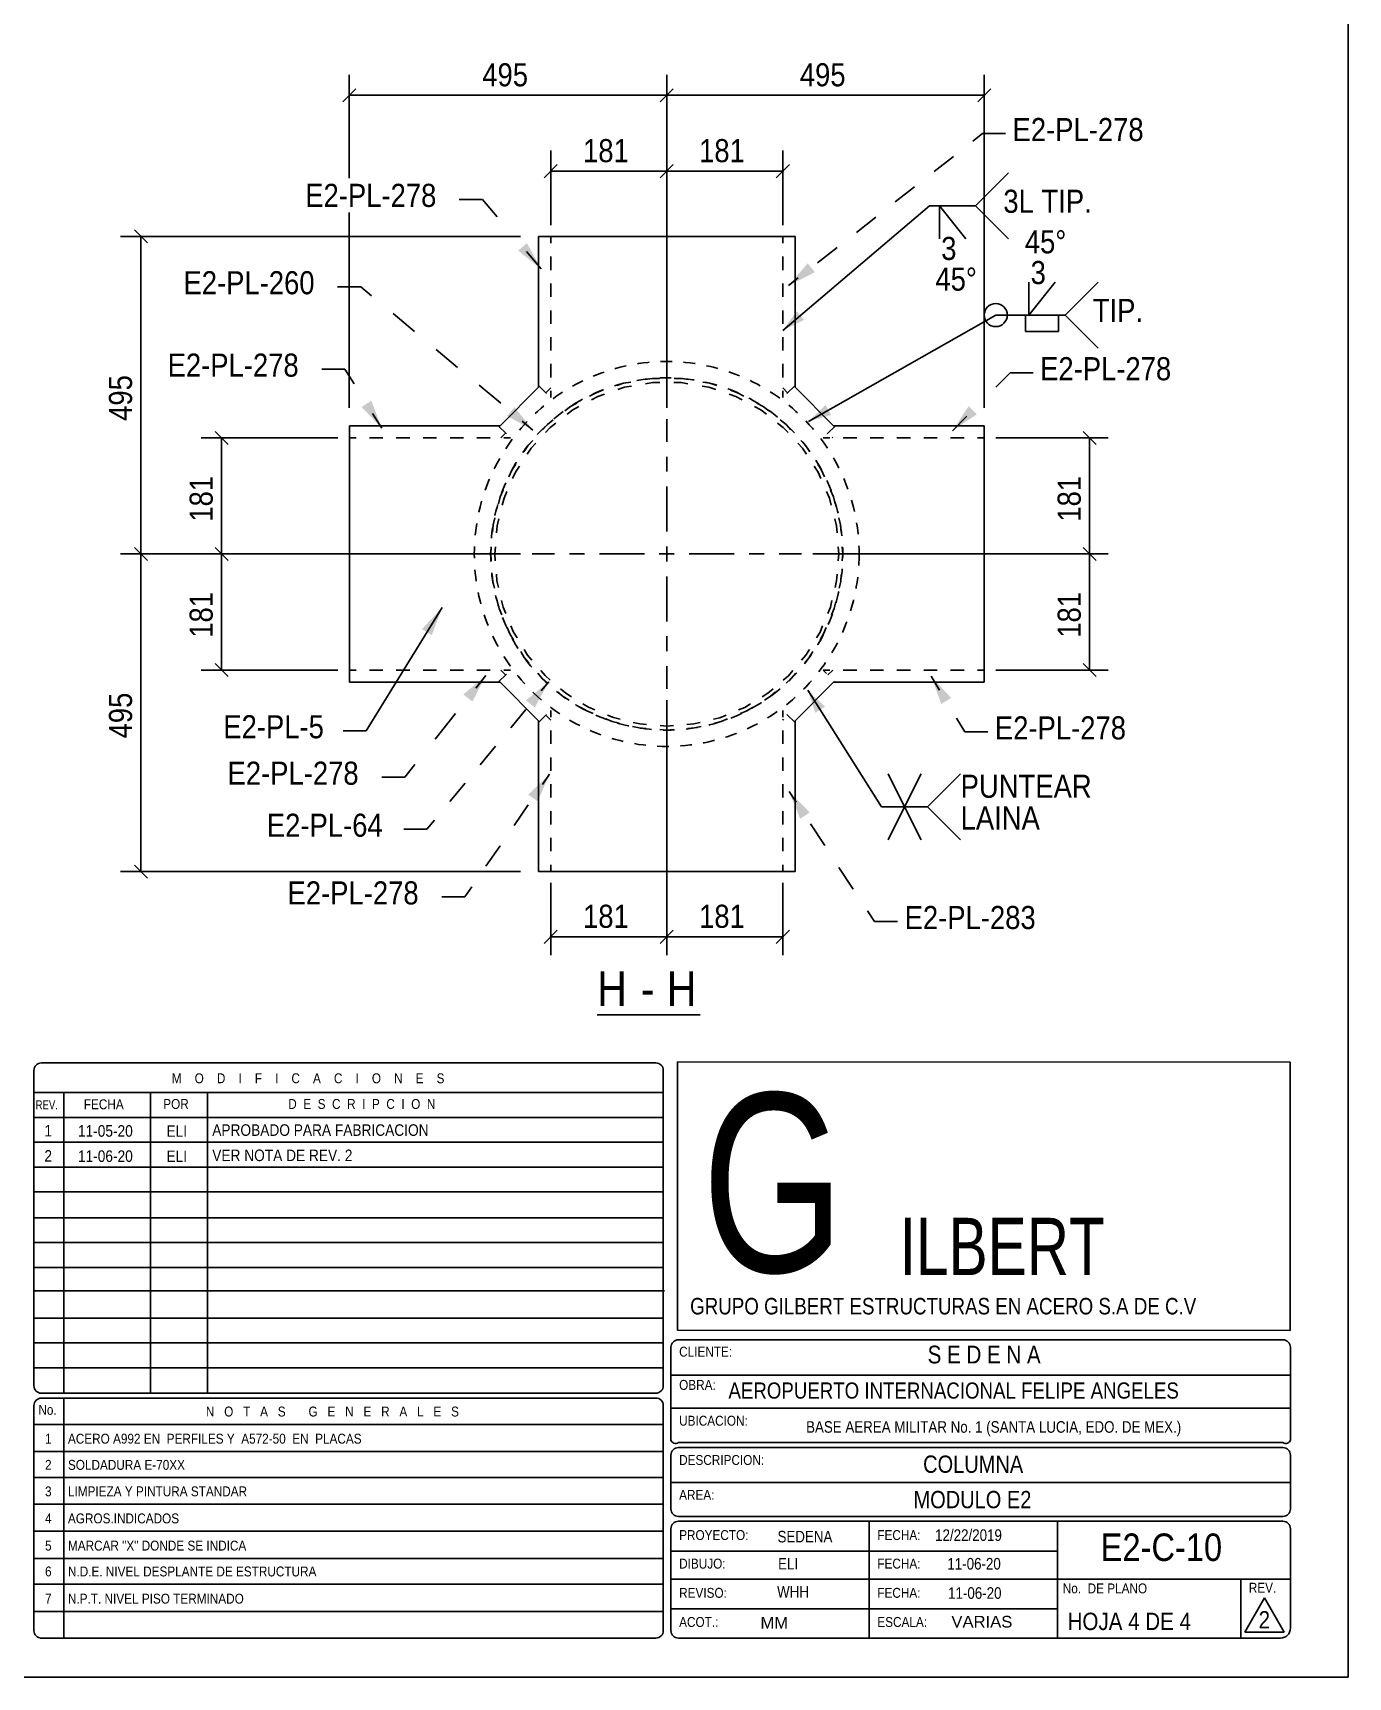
# Model space of a CAD drawing. Header units: millimetres. Extents: x 67 to 383, y 106 to 148.
# Drawn here: x 364.38 to 382.71, y 106.11 to 129.02 of the extents above; entities that cross this region are included whole.
import ezdxf

# ---------------------------------------------------------------- set-up
doc = ezdxf.new("R2010")
doc.units = ezdxf.units.MM
doc.linetypes.add('XKITLINE00', pattern=[0])
doc.styles.add('@ARIAL_UNICODE_MS', font='ARIAL.TTF')
doc.styles.add('ARIAL', font='ARIAL.TTF')
doc.styles.add('ARIAL_NARROW', font='ARIALN.TTF')
doc.styles.add('ARIALN', font='ARIAL.TTF')
doc.styles.add('ARIALUNI', font='ARIAL.TTF')
doc.styles.add('BELL_MT', font='BELL.TTF')

msp = doc.modelspace()

# ---------------------------------------------------------------- linework, layer by layer
at = {"color": 5, "linetype": 'XKITLINE00'}
for p, q in [((382.708, 147.941), (382.708, 106.114)), ((382.708, 106.114), (315.942, 106.114))]:
    msp.add_line(p, q, dxfattribs=at)
at = {"linetype": 'XKITLINE00'}
for p, q in [((368.789, 126.996), (368.789, 128.438)), ((373.214, 123.8), (373.214, 128.438)), ((373.214, 123.8), (373.214, 128.438)), ((377.638, 123.8), (377.638, 128.438)), ((368.88, 128.243), (368.698, 128.061)), ((368.789, 128.152), (373.214, 128.152)), ((373.305, 128.243), (373.123, 128.061)), ((373.305, 128.243), (373.123, 128.061)), ((373.214, 128.152), (377.638, 128.152)), ((377.729, 128.243), (377.547, 128.061)), ((377.479, 127.513), (377.614, 127.619)), ((377.614, 127.619), (377.936, 127.619)), ((371.596, 126.345), (371.596, 127.381)), ((373.214, 123.8), (373.214, 127.381)), ((373.214, 123.8), (373.214, 127.381)), ((374.831, 126.345), (374.831, 127.381)), ((371.687, 127.186), (371.505, 127.004)), ((373.305, 127.186), (373.123, 127.004)), ((373.305, 127.186), (373.123, 127.004)), ((374.922, 127.186), (374.74, 127.004)), ((376.938, 127.089), (377.209, 127.301)), ((371.596, 127.095), (373.214, 127.095)), ((373.214, 127.095), (374.831, 127.095)), ((370.645, 126.701), (370.323, 126.701)), ((370.85, 126.459), (370.645, 126.701)), ((376.398, 126.666), (376.668, 126.878)), ((368.789, 123.8), (368.789, 126.52)), ((375.857, 126.242), (376.127, 126.454)), ((365.796, 126.277), (365.978, 126.095)), ((371.176, 126.186), (365.601, 126.186)), ((365.887, 121.762), (365.887, 126.186)), ((371.426, 126.185), (371.426, 126.098)), ((371.507, 126.185), (371.596, 126.185)), ((371.596, 126.185), (371.596, 126.091)), ((374.831, 126.091), (374.831, 126.185)), ((374.831, 126.185), (374.992, 126.185)), ((375.001, 126.185), (375.001, 126.098)), ((375.316, 125.819), (375.587, 126.031)), ((371.463, 125.733), (371.258, 125.975)), ((371.426, 125.925), (371.426, 125.753)), ((371.596, 125.904), (371.596, 125.717)), ((374.831, 125.717), (374.831, 125.904)), ((375.001, 125.925), (375.001, 125.753)), ((371.426, 125.58), (371.426, 125.407)), ((374.911, 125.501), (375.046, 125.607)), ((375.001, 125.58), (375.001, 125.407)), ((368.949, 125.485), (368.627, 125.485)), ((369.099, 125.36), (368.949, 125.485)), ((371.596, 125.53), (371.596, 125.343)), ((374.831, 125.343), (374.831, 125.53)), ((369.699, 124.861), (369.399, 125.111)), ((371.426, 125.234), (371.426, 125.061)), ((371.596, 125.156), (371.596, 124.969)), ((374.831, 124.969), (374.831, 125.156)), ((375.001, 125.234), (375.001, 125.061)), ((371.426, 124.889), (371.426, 124.716)), ((375.001, 124.889), (375.001, 124.716)), ((371.596, 124.782), (371.596, 124.595)), ((374.831, 124.595), (374.831, 124.782)), ((370.299, 124.362), (369.999, 124.612)), ((371.426, 124.543), (371.426, 124.37)), ((371.596, 124.409), (371.596, 124.222)), ((372.807, 124.412), (372.82, 124.414)), ((372.82, 124.414), (372.885, 124.423)), ((372.885, 124.423), (372.951, 124.43)), ((372.951, 124.43), (372.967, 124.432)), ((373.127, 124.442), (373.148, 124.442)), ((373.148, 124.442), (373.214, 124.443)), ((373.214, 124.443), (373.279, 124.442)), ((373.279, 124.442), (373.288, 124.442)), ((373.449, 124.433), (373.476, 124.43)), ((373.476, 124.43), (373.542, 124.423)), ((373.542, 124.423), (373.607, 124.414)), ((373.607, 124.414), (373.608, 124.414)), ((374.831, 124.222), (374.831, 124.409)), ((375.001, 124.543), (375.001, 124.37)), ((368.728, 124.337), (368.406, 124.337)), ((368.856, 124.131), (368.728, 124.337)), ((371.426, 124.197), (371.426, 124.111)), ((372.008, 124.157), (372.042, 124.173)), ((372.188, 124.239), (372.249, 124.263)), ((372.249, 124.263), (372.31, 124.286)), ((372.31, 124.286), (372.339, 124.296)), ((372.492, 124.344), (372.498, 124.346)), ((372.498, 124.346), (372.562, 124.363)), ((372.562, 124.363), (372.626, 124.378)), ((372.626, 124.378), (372.649, 124.383)), ((372.796, 124.18), (372.853, 124.19)), ((372.853, 124.19), (372.913, 124.198)), ((373.011, 124.207), (372.911, 124.191)), ((372.913, 124.198), (372.956, 124.202)), ((373.113, 124.207), (373.011, 124.207)), ((373.116, 124.214), (373.153, 124.215)), ((373.153, 124.215), (373.214, 124.216)), ((373.214, 124.216), (373.274, 124.215)), ((373.274, 124.215), (373.277, 124.215)), ((373.417, 124.207), (373.315, 124.207)), ((373.516, 124.191), (373.417, 124.207)), ((373.438, 124.206), (373.454, 124.204)), ((373.454, 124.204), (373.514, 124.198)), ((373.514, 124.198), (373.574, 124.19)), ((373.574, 124.19), (373.597, 124.186)), ((373.767, 124.385), (373.801, 124.378)), ((373.801, 124.378), (373.865, 124.363)), ((373.865, 124.363), (373.923, 124.348)), ((374.077, 124.3), (374.117, 124.286)), ((374.117, 124.286), (374.179, 124.263)), ((374.179, 124.263), (374.227, 124.244)), ((374.374, 124.179), (374.419, 124.157)), ((375.001, 124.197), (375.001, 124.111)), ((377.797, 124.085), (377.998, 124.287)), ((377.998, 124.287), (378.319, 124.287)), ((370.899, 123.863), (370.599, 124.113)), ((371.426, 124.111), (371.54, 123.997)), ((371.596, 124.075), (371.529, 124.008)), ((371.596, 124.035), (371.596, 123.941)), ((371.629, 123.925), (371.67, 123.954)), ((371.67, 123.954), (371.724, 123.991)), ((371.724, 123.991), (371.762, 124.016)), ((371.899, 124.099), (371.95, 124.127)), ((371.95, 124.127), (372.008, 124.157)), ((372.228, 124.009), (372.139, 123.961)), ((372.164, 123.91), (372.251, 123.957)), ((372.184, 123.989), (372.219, 124.006)), ((372.219, 124.006), (372.274, 124.029)), ((372.324, 124.042), (372.228, 124.009)), ((372.251, 123.957), (372.345, 123.989)), ((372.274, 124.029), (372.33, 124.052)), ((372.33, 124.052), (372.332, 124.052)), ((372.484, 124.105), (372.501, 124.11)), ((372.501, 124.11), (372.559, 124.127)), ((372.611, 124.14), (372.516, 124.108)), ((372.532, 124.053), (372.625, 124.085)), ((372.559, 124.127), (372.617, 124.143)), ((372.711, 124.157), (372.611, 124.14)), ((372.617, 124.143), (372.639, 124.148)), ((372.625, 124.085), (372.723, 124.102)), ((372.918, 124.134), (373.016, 124.151)), ((373.016, 124.151), (373.115, 124.151)), ((373.313, 124.151), (373.412, 124.151)), ((373.412, 124.151), (373.509, 124.134)), ((373.705, 124.102), (373.802, 124.085)), ((373.816, 124.14), (373.716, 124.157)), ((373.755, 124.156), (373.81, 124.143)), ((373.802, 124.085), (373.896, 124.053)), ((373.81, 124.143), (373.868, 124.127)), ((373.912, 124.108), (373.816, 124.14)), ((373.868, 124.127), (373.911, 124.115)), ((374.063, 124.064), (374.097, 124.052)), ((374.083, 123.989), (374.177, 123.957)), ((374.097, 124.052), (374.153, 124.029)), ((374.2, 124.009), (374.104, 124.042)), ((374.153, 124.029), (374.208, 124.006)), ((374.177, 123.957), (374.264, 123.91)), ((374.289, 123.961), (374.2, 124.009)), ((374.208, 124.006), (374.212, 124.004)), ((374.357, 123.933), (374.371, 123.926)), ((374.419, 124.157), (374.478, 124.127)), ((374.478, 124.127), (374.517, 124.105)), ((374.655, 124.022), (374.703, 123.991)), ((374.703, 123.991), (374.758, 123.954)), ((374.758, 123.954), (374.788, 123.932)), ((374.898, 124.008), (374.831, 124.075)), ((374.831, 123.941), (374.831, 124.035)), ((375.001, 124.111), (374.887, 123.997)), ((369.242, 123.513), (369.113, 123.719)), ((371.381, 123.719), (371.413, 123.749)), ((371.413, 123.749), (371.462, 123.792)), ((371.462, 123.792), (371.502, 123.826)), ((371.704, 123.697), (371.752, 123.733)), ((371.752, 123.733), (371.768, 123.745)), ((371.872, 123.816), (371.792, 123.754)), ((371.825, 123.708), (371.903, 123.769)), ((371.961, 123.864), (371.872, 123.816)), ((371.901, 123.836), (371.952, 123.867)), ((371.903, 123.769), (371.99, 123.816)), ((371.952, 123.867), (372.004, 123.897)), ((372.004, 123.897), (372.04, 123.917)), ((374.371, 123.926), (374.423, 123.897)), ((374.423, 123.897), (374.475, 123.867)), ((374.438, 123.816), (374.525, 123.769)), ((374.556, 123.816), (374.467, 123.864)), ((374.475, 123.867), (374.497, 123.854)), ((374.525, 123.769), (374.603, 123.708)), ((374.636, 123.754), (374.556, 123.816)), ((374.631, 123.765), (374.676, 123.733)), ((374.676, 123.733), (374.724, 123.697)), ((374.916, 123.834), (374.965, 123.792)), ((374.965, 123.792), (375.014, 123.749)), ((375.014, 123.749), (375.037, 123.728)), ((368.791, 123.549), (368.877, 123.549)), ((368.791, 123.379), (368.791, 123.54)), ((369.05, 123.549), (369.223, 123.549)), ((369.396, 123.549), (369.568, 123.549)), ((369.741, 123.549), (369.914, 123.549)), ((370.087, 123.549), (370.26, 123.549)), ((370.432, 123.549), (370.605, 123.549)), ((370.778, 123.549), (370.864, 123.549)), ((370.864, 123.549), (370.978, 123.436)), ((371.16, 123.486), (371.183, 123.513)), ((371.183, 123.513), (371.227, 123.562)), ((371.349, 123.489), (371.199, 123.614)), ((371.227, 123.562), (371.267, 123.606)), ((371.436, 123.454), (371.478, 123.497)), ((371.478, 123.497), (371.521, 123.539)), ((371.552, 123.567), (371.483, 123.493)), ((371.521, 123.539), (371.521, 123.54)), ((371.523, 123.453), (371.59, 123.525)), ((371.632, 123.629), (371.552, 123.567)), ((371.59, 123.525), (371.668, 123.586)), ((371.642, 123.646), (371.657, 123.659)), ((371.657, 123.659), (371.704, 123.697)), ((373.214, 123.639), (373.214, 123.326)), ((374.724, 123.697), (374.759, 123.668)), ((374.759, 123.586), (374.837, 123.525)), ((374.876, 123.567), (374.796, 123.629)), ((374.837, 123.525), (374.904, 123.453)), ((374.944, 123.493), (374.876, 123.567)), ((374.881, 123.563), (374.906, 123.539)), ((374.906, 123.539), (374.949, 123.497)), ((374.949, 123.497), (374.991, 123.454)), ((375.151, 123.615), (375.156, 123.611)), ((375.156, 123.611), (375.2, 123.562)), ((375.2, 123.562), (375.244, 123.513)), ((375.244, 123.513), (375.259, 123.495)), ((375.563, 123.549), (375.449, 123.436)), ((375.649, 123.549), (375.563, 123.549)), ((375.995, 123.549), (375.822, 123.549)), ((376.34, 123.549), (376.167, 123.549)), ((376.686, 123.549), (376.513, 123.549)), ((377.031, 123.549), (376.859, 123.549)), ((377.194, 123.479), (377.395, 123.681)), ((377.377, 123.549), (377.204, 123.549)), ((377.636, 123.549), (377.55, 123.549)), ((377.636, 123.549), (377.636, 123.389)), ((368.63, 123.379), (366.725, 123.379)), ((366.92, 123.47), (367.102, 123.288)), ((367.011, 121.762), (367.011, 123.379)), ((368.884, 123.379), (368.791, 123.379)), ((369.258, 123.379), (369.071, 123.379)), ((369.632, 123.379), (369.445, 123.379)), ((370.006, 123.379), (369.819, 123.379)), ((370.38, 123.379), (370.193, 123.379)), ((370.754, 123.379), (370.567, 123.379)), ((370.967, 123.446), (370.9, 123.379)), ((371.034, 123.379), (370.941, 123.379)), ((370.969, 123.228), (370.984, 123.251)), ((370.984, 123.251), (371.021, 123.306)), ((371.021, 123.306), (371.06, 123.359)), ((371.06, 123.359), (371.06, 123.36)), ((371.277, 123.269), (371.222, 123.184)), ((371.242, 123.224), (371.279, 123.272)), ((371.346, 123.343), (371.277, 123.269)), ((371.279, 123.272), (371.304, 123.303)), ((371.322, 123.234), (371.389, 123.307)), ((371.409, 123.425), (371.436, 123.454)), ((374.991, 123.454), (374.995, 123.45)), ((375.039, 123.307), (375.106, 123.234)), ((375.15, 123.269), (375.082, 123.343)), ((375.102, 123.329), (375.111, 123.319)), ((375.111, 123.319), (375.148, 123.272)), ((375.148, 123.272), (375.185, 123.224)), ((375.206, 123.184), (375.15, 123.269)), ((375.359, 123.37), (375.367, 123.359)), ((375.367, 123.359), (375.406, 123.306)), ((375.486, 123.379), (375.393, 123.379)), ((375.406, 123.306), (375.443, 123.251)), ((375.443, 123.251), (375.452, 123.238)), ((375.517, 123.389), (375.527, 123.379)), ((375.86, 123.379), (375.673, 123.379)), ((376.234, 123.379), (376.047, 123.379)), ((376.608, 123.379), (376.421, 123.379)), ((376.982, 123.379), (376.795, 123.379)), ((377.356, 123.379), (377.169, 123.379)), ((377.636, 123.379), (377.543, 123.379)), ((377.797, 123.379), (379.364, 123.379)), ((379.015, 123.47), (379.197, 123.288)), ((379.106, 121.762), (379.106, 123.379)), ((370.818, 122.967), (370.849, 123.026)), ((370.849, 123.026), (370.881, 123.083)), ((370.881, 123.083), (370.885, 123.091)), ((371.111, 123.014), (371.056, 122.93)), ((371.078, 122.972), (371.108, 123.024)), ((371.108, 123.024), (371.119, 123.04)), ((371.207, 123.175), (371.242, 123.224)), ((371.207, 123.175), (371.207, 123.175)), ((371.268, 123.151), (371.322, 123.234)), ((373.214, 123.117), (373.214, 122.909)), ((375.106, 123.234), (375.16, 123.151)), ((375.185, 123.224), (375.201, 123.202)), ((375.291, 123.069), (375.319, 123.024)), ((375.372, 122.93), (375.317, 123.014)), ((375.319, 123.024), (375.349, 122.972)), ((375.536, 123.101), (375.547, 123.083)), ((375.547, 123.083), (375.578, 123.026)), ((375.578, 123.026), (375.609, 122.967)), ((370.712, 122.727), (370.736, 122.788)), ((370.736, 122.788), (370.742, 122.802)), ((370.809, 122.948), (370.818, 122.967)), ((371.056, 122.93), (371.015, 122.837)), ((371.039, 122.9), (371.049, 122.919)), ((371.049, 122.919), (371.078, 122.972)), ((371.066, 122.812), (371.106, 122.903)), ((371.106, 122.903), (371.16, 122.986)), ((375.268, 122.986), (375.322, 122.903)), ((375.322, 122.903), (375.362, 122.812)), ((375.349, 122.972), (375.372, 122.93)), ((375.413, 122.837), (375.372, 122.93)), ((375.444, 122.786), (375.457, 122.756)), ((375.609, 122.967), (375.613, 122.959)), ((375.68, 122.813), (375.691, 122.788)), ((375.691, 122.788), (375.715, 122.727)), ((370.684, 122.652), (370.689, 122.665)), ((370.689, 122.665), (370.712, 122.727)), ((370.893, 122.559), (370.868, 122.46)), ((370.934, 122.651), (370.893, 122.559)), ((370.909, 122.606), (370.924, 122.645)), ((370.924, 122.645), (370.946, 122.701)), ((370.946, 122.701), (370.969, 122.755)), ((370.947, 122.54), (370.986, 122.631)), ((373.214, 122.7), (373.214, 122.075)), ((375.441, 122.631), (375.481, 122.54)), ((375.457, 122.756), (375.481, 122.701)), ((375.481, 122.701), (375.503, 122.645)), ((375.535, 122.559), (375.494, 122.651)), ((375.503, 122.645), (375.506, 122.638)), ((375.56, 122.46), (375.535, 122.559)), ((375.715, 122.727), (375.738, 122.665)), ((375.738, 122.665), (375.739, 122.664)), ((370.596, 122.343), (370.597, 122.349)), ((370.597, 122.349), (370.613, 122.413)), ((370.613, 122.413), (370.629, 122.477)), ((370.629, 122.477), (370.636, 122.499)), ((370.819, 122.3), (370.833, 122.358)), ((370.833, 122.358), (370.848, 122.416)), ((370.848, 122.416), (370.859, 122.453)), ((370.922, 122.444), (370.947, 122.54)), ((375.481, 122.54), (375.506, 122.444)), ((375.559, 122.486), (375.562, 122.474)), ((375.562, 122.474), (375.579, 122.416)), ((375.579, 122.416), (375.594, 122.358)), ((375.594, 122.358), (375.601, 122.331)), ((375.788, 122.511), (375.798, 122.477)), ((375.798, 122.477), (375.815, 122.413)), ((375.815, 122.413), (375.828, 122.355)), ((370.552, 122.09), (370.561, 122.155)), ((370.561, 122.155), (370.566, 122.185)), ((370.778, 122.062), (370.786, 122.122)), ((370.793, 122.166), (370.785, 122.065)), ((370.786, 122.122), (370.789, 122.14)), ((370.818, 122.264), (370.793, 122.166)), ((370.818, 122.298), (370.819, 122.3)), ((370.841, 122.058), (370.849, 122.156)), ((370.849, 122.156), (370.874, 122.252)), ((375.554, 122.252), (375.578, 122.156)), ((375.578, 122.156), (375.587, 122.058)), ((375.634, 122.166), (375.61, 122.264)), ((375.633, 122.173), (375.641, 122.122)), ((375.643, 122.065), (375.634, 122.166)), ((375.641, 122.122), (375.649, 122.062)), ((375.859, 122.197), (375.866, 122.155)), ((375.866, 122.155), (375.875, 122.09)), ((370.545, 122.025), (370.552, 122.09)), ((370.769, 121.98), (370.771, 122.002)), ((370.771, 122.002), (370.778, 122.062)), ((375.649, 122.062), (375.655, 122.014)), ((375.875, 122.09), (375.881, 122.038)), ((375.892, 121.877), (375.894, 121.828)), ((371.176, 121.762), (365.601, 121.762)), ((371.176, 121.762), (365.601, 121.762)), ((365.796, 121.853), (365.978, 121.671)), ((365.796, 121.853), (365.978, 121.671)), ((365.887, 117.337), (365.887, 121.762)), ((371.176, 121.762), (366.725, 121.762)), ((371.176, 121.762), (366.725, 121.762)), ((366.92, 121.853), (367.102, 121.671)), ((366.92, 121.853), (367.102, 121.671)), ((367.011, 120.145), (367.011, 121.762)), ((370.532, 121.762), (370.533, 121.828)), ((370.533, 121.704), (370.532, 121.762)), ((370.532, 121.762), (370.532, 121.762)), ((370.533, 121.828), (370.534, 121.865)), ((370.759, 121.762), (370.76, 121.819)), ((370.76, 121.702), (370.759, 121.762)), ((370.759, 121.762), (370.759, 121.762)), ((370.768, 121.863), (370.76, 121.762)), ((370.76, 121.762), (370.767, 121.666)), ((370.762, 121.658), (370.76, 121.702)), ((370.817, 121.762), (370.825, 121.86)), ((370.824, 121.668), (370.817, 121.762)), ((371.649, 121.762), (371.337, 121.762)), ((372.067, 121.762), (371.858, 121.762)), ((372.901, 121.762), (372.275, 121.762)), ((373.318, 121.762), (373.109, 121.762)), ((373.214, 121.866), (373.214, 121.657)), ((374.152, 121.762), (373.526, 121.762)), ((374.569, 121.762), (374.361, 121.762)), ((375.091, 121.762), (374.778, 121.762)), ((375.251, 121.762), (379.364, 121.762)), ((375.251, 121.762), (379.364, 121.762)), ((375.603, 121.86), (375.611, 121.762)), ((375.611, 121.762), (375.603, 121.668)), ((375.667, 121.762), (375.611, 121.762)), ((375.611, 121.762), (375.668, 121.762)), ((375.668, 121.762), (375.66, 121.863)), ((375.66, 121.666), (375.667, 121.762)), ((375.666, 121.853), (375.667, 121.822)), ((375.667, 121.822), (375.668, 121.762)), ((375.668, 121.762), (375.667, 121.716)), ((375.668, 121.762), (375.668, 121.762)), ((375.894, 121.696), (375.892, 121.63)), ((375.894, 121.828), (375.895, 121.762)), ((375.895, 121.762), (375.894, 121.696)), ((375.895, 121.762), (375.895, 121.762)), ((379.015, 121.853), (379.197, 121.671)), ((379.015, 121.853), (379.197, 121.671)), ((379.106, 120.145), (379.106, 121.762)), ((370.545, 121.499), (370.541, 121.543)), ((370.552, 121.434), (370.545, 121.499)), ((370.559, 121.384), (370.552, 121.434)), ((370.778, 121.461), (370.774, 121.498)), ((370.786, 121.402), (370.778, 121.461)), ((370.782, 121.474), (370.79, 121.378)), ((370.846, 121.387), (370.839, 121.48)), ((373.214, 121.449), (373.214, 120.823)), ((375.589, 121.48), (375.581, 121.387)), ((375.637, 121.378), (375.645, 121.474)), ((375.649, 121.461), (375.641, 121.402)), ((375.656, 121.521), (375.649, 121.461)), ((375.659, 121.556), (375.656, 121.521)), ((375.875, 121.434), (375.866, 121.368)), ((375.876, 121.441), (375.875, 121.434)), ((375.892, 121.63), (375.89, 121.601)), ((370.597, 121.174), (370.587, 121.225)), ((370.795, 121.342), (370.786, 121.402)), ((370.79, 121.378), (370.812, 121.284)), ((370.796, 121.339), (370.795, 121.342)), ((370.868, 121.295), (370.846, 121.387)), ((375.581, 121.387), (375.559, 121.295)), ((375.608, 121.224), (375.594, 121.165)), ((375.611, 121.238), (375.608, 121.224)), ((375.615, 121.284), (375.637, 121.378)), ((375.641, 121.402), (375.64, 121.396)), ((375.855, 121.303), (375.851, 121.282)), ((375.866, 121.368), (375.855, 121.303)), ((370.082, 121.015), (369.026, 119.298)), ((370.613, 121.11), (370.597, 121.174)), ((370.624, 121.069), (370.613, 121.11)), ((370.833, 121.165), (370.829, 121.181)), ((370.848, 121.107), (370.833, 121.165)), ((370.865, 121.049), (370.848, 121.107)), ((370.857, 121.097), (370.88, 121.003)), ((370.872, 121.026), (370.865, 121.049)), ((370.88, 121.003), (370.917, 120.914)), ((370.934, 121.021), (370.912, 121.112)), ((370.97, 120.934), (370.934, 121.021)), ((375.494, 121.021), (375.458, 120.934)), ((375.515, 121.112), (375.494, 121.021)), ((375.511, 120.914), (375.547, 121.003)), ((375.547, 121.003), (375.57, 121.097)), ((375.579, 121.107), (375.572, 121.082)), ((375.594, 121.165), (375.579, 121.107)), ((375.78, 120.983), (375.775, 120.969)), ((375.798, 121.047), (375.78, 120.983)), ((375.815, 121.11), (375.798, 121.047)), ((375.818, 121.124), (375.815, 121.11)), ((370.689, 120.858), (370.67, 120.914)), ((370.712, 120.797), (370.689, 120.858)), ((370.725, 120.763), (370.712, 120.797)), ((370.946, 120.823), (370.925, 120.875)), ((370.97, 120.767), (370.946, 120.823)), ((370.988, 120.727), (370.97, 120.767)), ((370.99, 120.737), (371.027, 120.648)), ((371.078, 120.673), (371.042, 120.76)), ((375.386, 120.76), (375.35, 120.673)), ((375.4, 120.648), (375.437, 120.736)), ((375.481, 120.823), (375.463, 120.779)), ((375.503, 120.878), (375.481, 120.823)), ((375.522, 120.929), (375.503, 120.878)), ((375.691, 120.736), (375.665, 120.675)), ((375.715, 120.797), (375.691, 120.736)), ((375.723, 120.817), (375.715, 120.797)), ((370.79, 120.615), (370.789, 120.616)), ((370.818, 120.556), (370.79, 120.615)), ((370.849, 120.498), (370.818, 120.556)), ((370.863, 120.473), (370.849, 120.498)), ((371.027, 120.648), (371.077, 120.566)), ((371.078, 120.552), (371.061, 120.583)), ((371.127, 120.593), (371.078, 120.673)), ((371.108, 120.5), (371.078, 120.552)), ((371.14, 120.449), (371.108, 120.5)), ((373.214, 120.615), (373.214, 120.406)), ((375.35, 120.673), (375.3, 120.593)), ((375.319, 120.5), (375.315, 120.494)), ((375.349, 120.552), (375.319, 120.5)), ((375.378, 120.605), (375.349, 120.552)), ((375.35, 120.565), (375.4, 120.648)), ((375.393, 120.634), (375.378, 120.605)), ((375.578, 120.498), (375.547, 120.44)), ((375.592, 120.524), (375.578, 120.498)), ((375.665, 120.675), (375.662, 120.668)), ((370.948, 120.327), (370.944, 120.334)), ((370.984, 120.272), (370.948, 120.327)), ((371.021, 120.218), (370.984, 120.272)), ((371.143, 120.445), (371.14, 120.449)), ((371.178, 120.401), (371.228, 120.319)), ((371.274, 120.353), (371.225, 120.433)), ((371.228, 120.319), (371.291, 120.246)), ((371.242, 120.3), (371.234, 120.312)), ((371.279, 120.252), (371.242, 120.3)), ((371.335, 120.281), (371.274, 120.353)), ((375.153, 120.352), (375.092, 120.281)), ((375.137, 120.246), (375.199, 120.319)), ((375.185, 120.3), (375.148, 120.252)), ((375.202, 120.433), (375.153, 120.352)), ((375.22, 120.349), (375.185, 120.3)), ((375.199, 120.319), (375.249, 120.401)), ((375.227, 120.359), (375.22, 120.349)), ((375.547, 120.44), (375.513, 120.383)), ((375.513, 120.383), (375.513, 120.383)), ((368.63, 120.145), (366.725, 120.145)), ((366.92, 120.236), (367.102, 120.054)), ((368.791, 120.056), (368.791, 120.145)), ((368.791, 120.145), (368.884, 120.145)), ((369.071, 120.145), (369.258, 120.145)), ((369.445, 120.145), (369.632, 120.145)), ((369.819, 120.145), (370.006, 120.145)), ((370.193, 120.145), (370.38, 120.145)), ((370.692, 120.069), (370.551, 119.892)), ((370.567, 120.145), (370.754, 120.145)), ((370.864, 119.974), (370.978, 120.088)), ((370.9, 120.145), (370.967, 120.077)), ((370.941, 120.145), (371.034, 120.145)), ((371.034, 120.201), (371.021, 120.218)), ((371.141, 120.061), (371.131, 120.073)), ((371.183, 120.01), (371.141, 120.061)), ((371.316, 120.205), (371.279, 120.252)), ((371.333, 120.185), (371.316, 120.205)), ((371.416, 120.1), (371.478, 120.026)), ((371.478, 120.026), (371.44, 120.065)), ((371.518, 120.067), (371.457, 120.138)), ((371.59, 120.005), (371.518, 120.067)), ((373.214, 120.198), (373.214, 119.885)), ((374.909, 120.066), (374.837, 120.005)), ((374.97, 120.138), (374.909, 120.066)), ((374.949, 120.026), (375.011, 120.099)), ((374.991, 120.069), (374.949, 120.026)), ((375.027, 120.108), (374.991, 120.069)), ((375.148, 120.252), (375.131, 120.23)), ((375.367, 120.164), (375.332, 120.118)), ((375.406, 120.218), (375.367, 120.164)), ((375.486, 120.145), (375.393, 120.145)), ((375.393, 120.145), (375.439, 120.098)), ((375.426, 120.248), (375.406, 120.218)), ((375.46, 120.077), (375.527, 120.145)), ((375.86, 120.145), (375.673, 120.145)), ((376.234, 120.145), (376.047, 120.145)), ((376.608, 120.145), (376.421, 120.145)), ((376.982, 120.145), (376.795, 120.145)), ((376.899, 120.058), (377.016, 119.864)), ((377.356, 120.145), (377.169, 120.145)), ((377.636, 120.145), (377.543, 120.145)), ((377.636, 120.145), (377.636, 119.984)), ((377.797, 120.145), (379.364, 120.145)), ((379.015, 120.236), (379.197, 120.054)), ((368.791, 119.974), (368.877, 119.974)), ((369.05, 119.974), (369.223, 119.974)), ((369.396, 119.974), (369.568, 119.974)), ((369.741, 119.974), (369.914, 119.974)), ((370.087, 119.974), (370.26, 119.974)), ((370.432, 119.974), (370.605, 119.974)), ((370.778, 119.974), (370.864, 119.974)), ((371.227, 119.961), (371.183, 120.01)), ((371.236, 119.951), (371.227, 119.961)), ((371.365, 119.82), (371.349, 119.836)), ((371.413, 119.775), (371.365, 119.82)), ((371.569, 119.982), (371.463, 119.854)), ((371.521, 119.984), (371.478, 120.026)), ((371.478, 120.026), (371.552, 119.964)), ((371.555, 119.953), (371.521, 119.984)), ((371.704, 119.827), (371.677, 119.848)), ((371.698, 119.839), (371.771, 119.776)), ((371.752, 119.79), (371.704, 119.827)), ((371.805, 119.822), (371.733, 119.883)), ((371.885, 119.773), (371.805, 119.822)), ((374.623, 119.822), (374.543, 119.773)), ((374.694, 119.883), (374.623, 119.822)), ((374.656, 119.776), (374.729, 119.839)), ((374.724, 119.827), (374.676, 119.79)), ((374.771, 119.865), (374.724, 119.827)), ((374.795, 119.885), (374.771, 119.865)), ((374.876, 119.964), (374.949, 120.026)), ((374.949, 120.026), (374.914, 119.992)), ((375.156, 119.913), (375.12, 119.876)), ((375.2, 119.961), (375.156, 119.913)), ((375.229, 119.994), (375.2, 119.961)), ((375.553, 119.984), (375.563, 119.974)), ((375.649, 119.974), (375.563, 119.974)), ((375.995, 119.974), (375.822, 119.974)), ((376.34, 119.974), (376.167, 119.974)), ((376.686, 119.974), (376.513, 119.974)), ((377.031, 119.974), (376.859, 119.974)), ((377.377, 119.974), (377.204, 119.974)), ((377.636, 119.974), (377.55, 119.974)), ((371.251, 119.597), (371.039, 119.34)), ((371.462, 119.731), (371.413, 119.775)), ((371.467, 119.727), (371.462, 119.731)), ((371.616, 119.608), (371.593, 119.626)), ((371.596, 119.582), (371.596, 119.489)), ((371.67, 119.57), (371.616, 119.608)), ((371.8, 119.755), (371.752, 119.79)), ((371.771, 119.776), (371.853, 119.726)), ((371.806, 119.751), (371.8, 119.755)), ((371.952, 119.657), (371.94, 119.664)), ((372.004, 119.626), (371.952, 119.657)), ((372.057, 119.597), (372.004, 119.626)), ((372.017, 119.625), (372.099, 119.575)), ((372.125, 119.626), (372.045, 119.675)), ((372.081, 119.585), (372.057, 119.597)), ((372.212, 119.59), (372.125, 119.626)), ((373.214, 119.724), (373.214, 116.171)), ((373.214, 119.724), (373.214, 116.171)), ((374.302, 119.625), (374.215, 119.589)), ((374.382, 119.675), (374.302, 119.625)), ((374.328, 119.575), (374.41, 119.625)), ((374.423, 119.626), (374.398, 119.612)), ((374.475, 119.657), (374.423, 119.626)), ((374.527, 119.688), (374.475, 119.657)), ((374.536, 119.694), (374.527, 119.688)), ((374.574, 119.726), (374.656, 119.776)), ((374.676, 119.79), (374.668, 119.785)), ((374.831, 119.489), (374.831, 119.582)), ((374.915, 119.689), (374.88, 119.661)), ((374.965, 119.731), (374.915, 119.689)), ((375.003, 119.765), (374.965, 119.731)), ((370.269, 119.538), (369.986, 119.183)), ((371.426, 119.413), (371.54, 119.526)), ((371.426, 119.326), (371.426, 119.413)), ((371.529, 119.515), (371.596, 119.448)), ((371.723, 119.533), (371.67, 119.57)), ((371.892, 119.429), (371.86, 119.447)), ((371.95, 119.397), (371.892, 119.429)), ((372.001, 119.37), (371.95, 119.397)), ((372.099, 119.575), (372.188, 119.538)), ((372.274, 119.494), (372.226, 119.515)), ((372.33, 119.472), (372.274, 119.494)), ((372.375, 119.455), (372.33, 119.472)), ((372.366, 119.464), (372.455, 119.428)), ((372.473, 119.482), (372.386, 119.518)), ((372.455, 119.428), (372.549, 119.405)), ((372.564, 119.46), (372.473, 119.482)), ((372.559, 119.396), (372.528, 119.405)), ((372.617, 119.381), (372.559, 119.396)), ((372.676, 119.367), (372.617, 119.381)), ((372.684, 119.365), (372.676, 119.367)), ((372.736, 119.36), (372.83, 119.338)), ((372.839, 119.394), (372.747, 119.416)), ((372.932, 119.386), (372.839, 119.394)), ((373.214, 119.364), (373.12, 119.372)), ((373.307, 119.372), (373.214, 119.364)), ((373.589, 119.394), (373.495, 119.386)), ((373.68, 119.416), (373.589, 119.394)), ((373.598, 119.338), (373.691, 119.36)), ((373.81, 119.381), (373.8, 119.379)), ((373.868, 119.396), (373.81, 119.381)), ((373.954, 119.481), (373.863, 119.459)), ((373.926, 119.413), (373.868, 119.396)), ((373.878, 119.405), (373.972, 119.427)), ((373.955, 119.422), (373.926, 119.413)), ((374.041, 119.517), (373.954, 119.481)), ((373.972, 119.427), (374.061, 119.464)), ((374.153, 119.494), (374.106, 119.476)), ((374.208, 119.518), (374.153, 119.494)), ((374.254, 119.539), (374.208, 119.518)), ((374.239, 119.538), (374.328, 119.575)), ((374.419, 119.367), (374.36, 119.338)), ((374.477, 119.397), (374.419, 119.367)), ((374.648, 119.496), (374.617, 119.477)), ((374.703, 119.532), (374.648, 119.496)), ((374.751, 119.565), (374.703, 119.532)), ((374.841, 119.458), (374.831, 119.448)), ((375.001, 119.413), (374.887, 119.526)), ((375.001, 119.326), (375.001, 119.413)), ((377.251, 119.476), (377.368, 119.283)), ((369.026, 119.298), (368.704, 119.298)), ((371.426, 118.981), (371.426, 119.153)), ((371.596, 119.302), (371.596, 119.115)), ((372.187, 119.284), (372.147, 119.302)), ((372.249, 119.26), (372.187, 119.284)), ((372.296, 119.242), (372.249, 119.26)), ((372.498, 119.178), (372.449, 119.192)), ((372.562, 119.161), (372.498, 119.178)), ((372.604, 119.151), (372.562, 119.161)), ((372.83, 119.338), (372.926, 119.33)), ((372.853, 119.334), (372.842, 119.336)), ((372.913, 119.326), (372.853, 119.334)), ((372.973, 119.319), (372.913, 119.326)), ((373.001, 119.317), (372.973, 119.319)), ((373.118, 119.315), (373.214, 119.307)), ((373.214, 119.307), (373.162, 119.308)), ((373.214, 119.307), (373.31, 119.315)), ((373.274, 119.308), (373.214, 119.307)), ((373.323, 119.31), (373.274, 119.308)), ((373.514, 119.326), (373.483, 119.322)), ((373.502, 119.33), (373.598, 119.338)), ((373.574, 119.334), (373.514, 119.326)), ((373.633, 119.344), (373.574, 119.334)), ((373.643, 119.345), (373.633, 119.344)), ((373.737, 119.132), (373.722, 119.129)), ((373.801, 119.146), (373.737, 119.132)), ((373.865, 119.161), (373.801, 119.146)), ((373.879, 119.164), (373.865, 119.161)), ((374.055, 119.216), (374.033, 119.209)), ((374.117, 119.237), (374.055, 119.216)), ((374.179, 119.26), (374.117, 119.237)), ((374.185, 119.263), (374.179, 119.26)), ((374.36, 119.338), (374.333, 119.326)), ((374.831, 119.115), (374.831, 119.302)), ((375.001, 118.981), (375.001, 119.153)), ((377.368, 119.283), (377.69, 119.283)), ((370.827, 119.083), (370.615, 118.826)), ((371.596, 118.928), (371.596, 118.741)), ((372.82, 119.109), (372.762, 119.119)), ((372.885, 119.101), (372.82, 119.109)), ((372.921, 119.097), (372.885, 119.101)), ((373.148, 119.081), (373.082, 119.084)), ((373.082, 119.084), (373.082, 119.084)), ((373.214, 119.08), (373.148, 119.081)), ((373.242, 119.081), (373.214, 119.08)), ((373.411, 119.088), (373.403, 119.087)), ((373.476, 119.093), (373.411, 119.088)), ((373.542, 119.101), (373.476, 119.093)), ((373.563, 119.103), (373.542, 119.101)), ((374.831, 118.741), (374.831, 118.928)), ((369.704, 118.829), (369.562, 118.652)), ((371.426, 118.635), (371.426, 118.808)), ((371.578, 118.693), (371.48, 118.551)), ((375.001, 118.635), (375.001, 118.808)), ((369.562, 118.652), (369.241, 118.652)), ((370.402, 118.569), (370.19, 118.312)), ((371.426, 118.289), (371.426, 118.462)), ((371.596, 118.554), (371.596, 118.367)), ((374.831, 118.367), (374.831, 118.554)), ((374.918, 118.453), (375.017, 118.302)), ((375.001, 118.289), (375.001, 118.462)), ((371.283, 118.266), (371.087, 117.981)), ((369.978, 118.055), (369.872, 117.927)), ((371.426, 117.944), (371.426, 118.117)), ((371.596, 118.18), (371.596, 117.993)), ((374.831, 117.993), (374.831, 118.18)), ((375.001, 117.944), (375.001, 118.117)), ((375.216, 118), (375.414, 117.698)), ((369.872, 117.927), (369.55, 117.927)), ((371.426, 117.598), (371.426, 117.771)), ((371.596, 117.806), (371.596, 117.619)), ((374.831, 117.619), (374.831, 117.806)), ((375.001, 117.598), (375.001, 117.771)), ((370.89, 117.696), (370.694, 117.411)), ((371.176, 117.337), (365.601, 117.337)), ((365.796, 117.428), (365.978, 117.246)), ((371.426, 117.339), (371.426, 117.425)), ((371.515, 117.339), (371.426, 117.339)), ((371.596, 117.432), (371.596, 117.339)), ((374.831, 117.339), (374.831, 117.432)), ((375.001, 117.339), (374.84, 117.339)), ((375.001, 117.339), (375.001, 117.425)), ((375.613, 117.396), (375.811, 117.094)), ((370.497, 117.126), (370.399, 116.983)), ((371.596, 117.178), (371.596, 116.171)), ((374.831, 117.178), (374.831, 116.171)), ((370.399, 116.983), (370.077, 116.983)), ((376.01, 116.792), (376.109, 116.641)), ((376.109, 116.641), (376.431, 116.641)), ((371.687, 116.519), (371.505, 116.337)), ((371.596, 116.428), (373.214, 116.428)), ((373.305, 116.519), (373.123, 116.337)), ((373.305, 116.519), (373.123, 116.337)), ((373.214, 116.428), (374.831, 116.428)), ((374.922, 116.519), (374.74, 116.337))]:
    msp.add_line(p, q, dxfattribs=at)
at = {"color": 1, "linetype": 'XKITLINE00'}
for p, q in [((377.518, 126.612), (377.977, 127.071)), ((374.831, 124.876), (376.874, 126.612)), ((376.874, 126.612), (377.518, 126.612)), ((377.012, 126.612), (377.38, 126.152)), ((377.012, 126.612), (377.012, 126.152)), ((377.518, 126.612), (377.977, 126.152)), ((378.258, 125.09), (378.626, 125.55)), ((378.258, 125.09), (378.258, 125.55)), ((378.764, 125.09), (379.223, 125.55)), ((375.187, 123.609), (377.798, 125.09)), ((377.798, 125.09), (378.764, 125.09)), ((378.212, 125.09), (378.212, 124.86)), ((378.672, 124.86), (378.672, 125.09)), ((378.764, 125.09), (379.223, 124.631)), ((378.212, 124.86), (378.672, 124.86)), ((375.179, 119.864), (376.206, 118.24)), ((376.527, 118.24), (376.298, 118.7)), ((376.527, 118.24), (376.757, 118.7)), ((376.849, 118.24), (377.309, 118.7)), ((376.206, 118.24), (376.849, 118.24)), ((376.527, 118.24), (376.298, 117.78)), ((376.527, 118.24), (376.757, 117.78)), ((376.849, 118.24), (377.309, 117.78)), ((372.244, 115.342), (373.677, 115.342))]:
    msp.add_line(p, q, dxfattribs=at)
at = {"color": 2, "linetype": 'XKITLINE00'}
for p, q in [((371.426, 124.084), (371.426, 126.185)), ((371.426, 126.185), (375.001, 126.185)), ((375.001, 126.185), (375.001, 124.084)), ((370.891, 123.549), (371.426, 124.084)), ((375.001, 124.084), (375.536, 123.549)), ((368.791, 123.549), (370.891, 123.549)), ((368.791, 123.549), (368.791, 119.974)), ((375.536, 123.549), (377.636, 123.549)), ((377.636, 123.549), (377.636, 119.974)), ((370.891, 119.974), (368.791, 119.974)), ((371.426, 119.439), (370.891, 119.974)), ((375.536, 119.974), (375.001, 119.439)), ((377.636, 119.974), (375.536, 119.974)), ((371.426, 117.339), (371.426, 119.439)), ((375.001, 119.439), (375.001, 117.339)), ((375.001, 117.339), (371.426, 117.339)), ((381.542, 107.217), (381.267, 106.741)), ((381.818, 106.741), (381.542, 107.217)), ((381.267, 106.741), (381.818, 106.741))]:
    msp.add_line(p, q, dxfattribs=at)
at = {"color": 4, "linetype": 'XKITLINE00'}
for p, q in [((364.395, 114.567), (364.395, 110.173)), ((364.395, 114.567), (364.395, 110.173)), ((364.499, 114.671), (373.061, 114.671)), ((364.499, 114.671), (373.061, 114.671)), ((373.165, 110.174), (373.165, 114.568)), ((373.165, 110.174), (373.165, 114.568)), ((381.903, 114.683), (373.363, 114.684)), ((373.363, 114.684), (373.363, 110.946)), ((381.903, 114.683), (373.363, 114.684)), ((373.363, 114.684), (373.363, 110.946)), ((381.903, 110.943), (381.903, 114.683)), ((381.903, 110.943), (381.903, 114.683)), ((364.395, 114.257), (373.165, 114.257)), ((364.395, 114.257), (373.165, 114.257)), ((364.81, 114.256), (364.81, 110.07)), ((364.81, 114.256), (364.81, 110.07)), ((366.018, 114.256), (366.018, 110.07)), ((366.018, 114.256), (366.018, 110.07)), ((366.812, 114.256), (366.812, 110.07)), ((366.812, 114.256), (366.812, 110.07)), ((364.395, 113.912), (373.165, 113.912)), ((364.395, 113.912), (373.165, 113.912)), ((364.395, 113.566), (373.165, 113.566)), ((364.395, 113.566), (373.165, 113.566)), ((364.395, 113.221), (373.165, 113.221)), ((364.395, 113.221), (373.165, 113.221)), ((364.395, 112.876), (373.165, 112.876)), ((364.395, 112.876), (373.165, 112.876)), ((364.395, 112.514), (373.165, 112.514)), ((364.395, 112.514), (373.165, 112.514)), ((364.395, 112.169), (373.165, 112.169)), ((364.395, 112.169), (373.165, 112.169)), ((364.395, 111.823), (373.165, 111.823)), ((364.395, 111.823), (373.165, 111.823)), ((364.395, 111.495), (373.165, 111.495)), ((364.395, 111.495), (373.165, 111.495)), ((365.863, 111.495), (373.182, 111.495)), ((365.863, 111.495), (373.182, 111.495)), ((364.395, 111.116), (373.165, 111.116)), ((364.395, 111.116), (373.165, 111.116)), ((373.363, 110.946), (381.903, 110.943)), ((373.363, 110.946), (381.903, 110.943)), ((364.395, 110.771), (373.165, 110.771)), ((364.395, 110.771), (373.165, 110.771)), ((373.272, 109.422), (373.272, 110.709)), ((373.376, 110.813), (381.8, 110.813)), ((381.904, 110.709), (381.904, 109.422)), ((364.395, 110.422), (373.165, 110.422)), ((364.395, 110.422), (373.165, 110.422)), ((373.272, 110.323), (381.904, 110.323)), ((364.498, 110.07), (373.061, 110.07)), ((364.498, 110.07), (373.061, 110.07)), ((364.498, 110.001), (373.061, 110.001)), ((364.498, 110.001), (373.061, 110.001)), ((364.811, 110.001), (364.811, 106.657)), ((364.811, 110.001), (364.811, 106.657)), ((364.395, 109.897), (364.395, 106.761)), ((364.395, 109.897), (364.395, 106.761)), ((373.165, 106.762), (373.165, 109.898)), ((373.165, 106.762), (373.165, 109.898)), ((373.272, 109.86), (381.904, 109.86)), ((364.395, 109.635), (373.165, 109.635)), ((364.395, 109.635), (373.165, 109.635)), ((373.376, 109.381), (381.8, 109.381)), ((373.376, 109.312), (381.8, 109.312)), ((364.395, 109.258), (373.165, 109.258)), ((364.395, 109.258), (373.165, 109.258)), ((373.272, 108.457), (373.272, 109.208)), ((381.904, 109.208), (381.904, 108.457)), ((364.395, 108.893), (373.165, 108.893)), ((364.395, 108.893), (373.165, 108.893)), ((373.272, 108.826), (381.904, 108.826)), ((364.395, 108.524), (373.165, 108.524)), ((364.395, 108.524), (373.165, 108.524)), ((373.376, 108.354), (381.8, 108.354)), ((364.395, 108.147), (373.165, 108.147)), ((364.395, 108.147), (373.165, 108.147)), ((373.272, 106.762), (373.272, 108.181)), ((373.376, 108.285), (381.8, 108.285)), ((376.034, 108.285), (376.034, 106.658)), ((378.658, 108.285), (378.658, 106.658)), ((381.904, 108.181), (381.904, 106.796)), ((364.395, 107.768), (373.165, 107.768)), ((364.395, 107.768), (373.165, 107.768)), ((373.272, 107.87), (378.658, 107.87)), ((373.272, 107.477), (381.904, 107.477)), ((381.213, 107.477), (381.213, 106.658)), ((364.395, 107.408), (373.165, 107.408)), ((364.395, 107.408), (373.165, 107.408)), ((364.395, 107.029), (373.165, 107.029)), ((364.395, 107.029), (373.165, 107.029)), ((373.272, 107.065), (378.658, 107.065)), ((364.484, 106.658), (373.061, 106.658)), ((364.484, 106.658), (373.061, 106.658)), ((373.376, 106.658), (381.766, 106.658))]:
    msp.add_line(p, q, dxfattribs=at)
at = {"color": 1, "linetype": 'XKITLINE00'}
for start, end in [(90, 270), (270, 90)]:
    msp.add_arc((377.798, 125.09), 0.161, start, end, dxfattribs=at)
at = {"color": 4, "linetype": 'XKITLINE00'}
for centre, radius, start, end in [((364.499, 114.567), 0.104, 90, 180), ((364.499, 114.567), 0.104, 90, 180), ((373.061, 114.568), 0.104, 360, 90), ((373.061, 114.568), 0.104, 0, 90), ((373.376, 110.709), 0.104, 90, 180), ((381.8, 110.709), 0.104, 360, 90), ((364.499, 110.173), 0.104, 180, 270), ((364.499, 110.173), 0.104, 180, 270), ((364.499, 109.897), 0.104, 90, 180), ((373.061, 110.174), 0.104, 270, 0), ((373.061, 110.174), 0.104, 270, 0), ((373.061, 109.898), 0.104, 360, 90), ((373.061, 109.898), 0.104, 360, 90), ((373.337, 109.435), 0.0663, 191.2437, 305.5371), ((373.376, 109.208), 0.104, 90, 180), ((381.839, 109.435), 0.0663, 234.4629, 348.7563), ((381.8, 109.208), 0.104, 360, 90), ((373.376, 108.457), 0.104, 180, 270), ((381.8, 108.457), 0.104, 270, 0), ((373.376, 108.181), 0.104, 90, 180), ((381.8, 108.181), 0.104, 360, 90), ((364.499, 106.761), 0.104, 180, 270), ((364.499, 106.761), 0.104, 180, 270), ((373.061, 106.762), 0.104, 270, 360), ((373.061, 106.762), 0.104, 270, 360), ((373.376, 106.762), 0.104, 180, 270), ((381.766, 106.796), 0.138, 270, 360), ((381.766, 106.796), 0.138, 270, 360)]:
    msp.add_arc(centre, radius, start, end, dxfattribs=at)
for p in [(368.789, 128.152), (373.214, 128.152), (373.214, 128.152), (377.638, 128.152), (371.596, 127.095), (373.214, 127.095), (373.214, 127.095), (374.831, 127.095), (365.887, 126.186), (367.011, 123.379), (379.106, 123.379), (365.887, 121.762), (365.887, 121.762), (367.011, 121.762), (367.011, 121.762), (379.106, 121.762), (379.106, 121.762), (367.011, 120.145), (379.106, 120.145), (365.887, 117.337), (371.596, 116.428), (373.214, 116.428), (373.214, 116.428), (374.831, 116.428)]:
    msp.add_point(p)
at = {"linetype": 'Continuous'}
for points in [[(371.463, 125.733), (371.142, 125.989), (371.463, 125.733), (371.265, 126.092)], [(374.911, 125.501), (375.178, 125.812), (374.911, 125.501), (375.277, 125.686)], [(369.242, 123.513), (368.961, 123.811), (369.242, 123.513), (369.097, 123.897)], [(371.349, 123.489), (370.988, 123.684), (371.349, 123.489), (371.091, 123.808)], [(377.194, 123.479), (377.42, 123.82), (377.194, 123.479), (377.534, 123.707)], [(370.082, 121.015), (369.94, 120.631), (370.082, 121.015), (369.803, 120.715)], [(370.692, 120.069), (370.505, 119.705), (370.692, 120.069), (370.379, 119.805)], [(376.899, 120.058), (377.176, 119.755), (376.899, 120.058), (377.038, 119.672)], [(371.569, 119.982), (371.375, 119.621), (371.569, 119.982), (371.251, 119.723)], [(371.578, 118.693), (371.416, 118.316), (371.578, 118.693), (371.283, 118.408)], [(374.918, 118.453), (375.206, 118.161), (374.918, 118.453), (375.072, 118.073)]]:
    msp.add_solid(points, dxfattribs=at)
at = {"color": 1, "linetype": 'Continuous'}
for points in [[(374.831, 124.876), (375.024, 125.145), (374.831, 124.876), (375.128, 125.023)], [(375.187, 123.609), (375.427, 123.838), (375.187, 123.609), (375.506, 123.698)], [(375.179, 119.864), (375.419, 119.635), (375.179, 119.864), (375.283, 119.549)]]:
    msp.add_solid(points, dxfattribs=at)

# ---------------------------------------------------------------- texts
at = {"color": 3, "style": 'ARIAL', "width": 0.85}
for s, p in [('495', (370.643, 128.277)), ('495', (375.068, 128.277)), ('E2-PL-278', (378.032, 127.514)), ('181', (372.047, 127.22)), ('181', (373.664, 127.22)), ('E2-PL-278', (368.176, 126.597)), ('E2-PL-260', (366.479, 125.38)), ('E2-PL-278', (366.258, 124.232)), ('E2-PL-278', (378.416, 124.182)), ('E2-PL-5', (367.034, 119.194)), ('E2-PL-278', (377.786, 119.178)), ('E2-PL-278', (367.093, 118.547)), ('E2-PL-64', (367.641, 117.822)), ('E2-PL-278', (367.929, 116.879)), ('181', (372.047, 116.553)), ('181', (373.664, 116.553)), ('E2-PL-283', (376.528, 116.536))]:
    msp.add_text(s, height=0.3218, dxfattribs=at).set_placement(p)
at = {"color": 1, "style": 'ARIAL', "width": 0.85}
for s, height, p in [('3L TIP.', 0.3218, (377.904, 126.515)), ('45°', 0.3218, (378.203, 125.95)), ('3', 0.322, (377.038, 125.858)), ('3', 0.322, (378.284, 125.522)), ('45°', 0.3218, (376.957, 125.43)), ('TIP.', 0.3218, (379.15, 124.994)), ('PUNTEAR ', 0.3218, (377.309, 118.365)), ('LAINA', 0.3218, (377.309, 117.922)), ('H', 0.483, (372.244, 115.463)), ('H', 0.483, (373.212, 115.463)), ('-', 0.483, (372.853, 115.463))]:
    msp.add_text(s, height=height, dxfattribs=at).set_placement(p)
at = {"color": 3, "style": 'ARIAL', "width": 0.85}
for s, p in [('495', (365.762, 123.616)), ('181', (366.886, 122.212)), ('181', (378.982, 122.212)), ('181', (366.886, 120.595)), ('181', (378.982, 120.595)), ('495', (365.762, 119.192))]:
    msp.add_text(s, height=0.3218, rotation=90.0002, dxfattribs=at).set_placement(p)
for s, height, style, width, p in [('M    O    D    I    F    I    C    A    C    I    O    N    E    S', 0.13811, '@ARIAL_UNICODE_MS', 0.85, (366.316, 114.388)), ('REV.', 0.1243, '@ARIAL_UNICODE_MS', 0.765, (364.419, 114.025)), ('FECHA', 0.1381, '@ARIAL_UNICODE_MS', 0.85, (365.09, 114.026)), ('POR', 0.1381, '@ARIAL_UNICODE_MS', 0.85, (366.197, 114.03)), ('D  E  S  C  R  I  P  C  I  O  N', 0.13811, '@ARIAL_UNICODE_MS', 0.85, (367.939, 114.03)), ('G', 2.493, 'BELL_MT', 0.765, (373.704, 111.755)), ('G', 2.493, 'BELL_MT', 0.765, (373.704, 111.755)), ('ILBERT', 0.7979, 'BELL_MT', 0.765, (376.46, 111.715)), ('ILBERT', 0.7979, 'BELL_MT', 0.765, (376.46, 111.715)), ('GRUPO GILBERT ESTRUCTURAS EN ACERO S.A DE C.V', 0.2298, 'BELL_MT', 0.85, (373.539, 111.167)), ('CLIENTE:', 0.1381, '@ARIAL_UNICODE_MS', 0.85, (373.386, 110.579)), ('OBRA:', 0.1381, '@ARIAL_UNICODE_MS', 0.85, (373.386, 110.116)), ('No.', 0.1381, '@ARIAL_UNICODE_MS', 0.85, (364.457, 109.769)), ('N   O   T   A   S       G   E   N   E   R   A   L   E   S', 0.13811, '@ARIAL_UNICODE_MS', 0.85, (366.791, 109.745)), ('UBICACION:', 0.1381, '@ARIAL_UNICODE_MS', 0.85, (373.386, 109.617)), ('1     ACERO A992 EN  PERFILES Y  A572-50  EN  PLACAS', 0.1381, 'ARIAL', 0.85, (364.55, 109.367)), ('2     SOLDADURA E-70XX', 0.1381, 'ARIALUNI', 0.85, (364.55, 109.002)), ('DESCRIPCION:', 0.1381, '@ARIAL_UNICODE_MS', 0.85, (373.386, 109.07)), ('3     LIMPIEZA Y PINTURA STANDAR', 0.1381, 'ARIALUNI', 0.85, (364.55, 108.633)), ('AREA:', 0.1381, '@ARIAL_UNICODE_MS', 0.85, (373.386, 108.584)), ('4     AGROS.INDICADOS', 0.1381, 'ARIALUNI', 0.85, (364.55, 108.256)), ('PROYECTO:', 0.1381, '@ARIAL_UNICODE_MS', 0.85, (373.386, 108.024)), ('FECHA:', 0.1381, '@ARIAL_UNICODE_MS', 0.85, (376.148, 108.024)), ('5     MARCAR "X" DONDE SE INDICA', 0.1381, 'ARIALUNI', 0.85, (364.55, 107.877)), ('DIBUJO:', 0.1381, '@ARIAL_UNICODE_MS', 0.85, (373.386, 107.626)), ('FECHA:', 0.1381, '@ARIAL_UNICODE_MS', 0.85, (376.148, 107.626)), ('6     N.D.E. NIVEL DESPLANTE DE ESTRUCTURA', 0.1381, 'ARIALUNI', 0.85, (364.55, 107.517)), ('7     N.P.T. NIVEL PISO TERMINADO', 0.1381, 'ARIALUNI', 0.85, (364.55, 107.138)), ('REVISO:', 0.1381, '@ARIAL_UNICODE_MS', 0.85, (373.386, 107.219)), ('FECHA:', 0.1381, '@ARIAL_UNICODE_MS', 0.85, (376.148, 107.219)), ('No.  DE PLANO', 0.1381, '@ARIAL_UNICODE_MS', 0.85, (378.732, 107.281)), ('REV.', 0.1381, '@ARIAL_UNICODE_MS', 0.85, (381.324, 107.29)), ('ACOT.:', 0.1381, '@ARIAL_UNICODE_MS', 0.85, (373.386, 106.813)), ('ESCALA:', 0.1381, '@ARIAL_UNICODE_MS', 0.85, (376.148, 106.813))]:
    msp.add_text(s, height=height, dxfattribs=dict(style=style, width=width)).set_placement(p)
at = {"color": 2, "style": 'ARIAL', "width": 0.85}
for s, height, p in [('1', 0.161, (364.541, 113.646)), ('11-05-20', 0.1609, (365.008, 113.643)), ('ELI', 0.1609, (366.242, 113.642)), ('APROBADO PARA FABRICACION', 0.16088, (366.88, 113.655)), ('2', 0.161, (364.541, 113.295)), ('11-06-20', 0.1609, (365.008, 113.292)), ('ELI', 0.1609, (366.242, 113.29)), ('VER NOTA DE REV. 2', 0.16088, (366.88, 113.303)), ('E2-C-10', 0.3829, (379.26, 107.732)), ('HOJA 4 DE 4', 0.24133, (378.799, 106.77)), ('2', 0.241, (381.461, 106.793))]:
    msp.add_text(s, height=height, dxfattribs=at).set_placement(p)
at = {"color": 5}
for s, height, style, width, p in [('S E D E N A', 0.24776, 'ARIAL_NARROW', 1.008832, (376.849, 110.484)), ('AEROPUERTO INTERNACIONAL FELIPE ANGELES', 0.22524, 'ARIAL_NARROW', 1.008832, (374.073, 109.994)), ('BASE AEREA MILITAR No. 1 (SANTA LUCIA, EDO. DE MEX.)', 0.16088, 'ARIAL_NARROW', 1.008832, (375.155, 109.519)), ('COLUMNA', 0.2413, 'ARIAL_NARROW', 1.008832, (376.786, 108.96)), ('MODULO E2', 0.2413, 'ARIAL_NARROW', 1.008832, (376.652, 108.467)), ('SEDENA', 0.1609, 'ARIAL_NARROW', 1.008832, (374.757, 107.991)), ('12/22/2019', 0.1609, 'ARIAL_NARROW', 1.008832, (376.953, 108.012)), ('ELI', 0.1609, 'ARIAL_NARROW', 1.008832, (374.765, 107.614)), ('11-06-20', 0.1609, 'ARIAL_NARROW', 1.008832, (377.124, 107.613)), ('WHH', 0.1609, 'ARIAL_NARROW', 1.008832, (374.751, 107.223)), ('11-06-20', 0.1609, 'ARIAL_NARROW', 1.008832, (377.134, 107.205)), ('MM', 0.1625, 'ARIALN', 1.02, (374.519, 106.789)), ('VARIAS', 0.1625, 'ARIALN', 1.02, (377.18, 106.805))]:
    msp.add_text(s, height=height, dxfattribs=dict(at, style=style, width=width)).set_placement(p)

doc.saveas('drawing.dxf')
